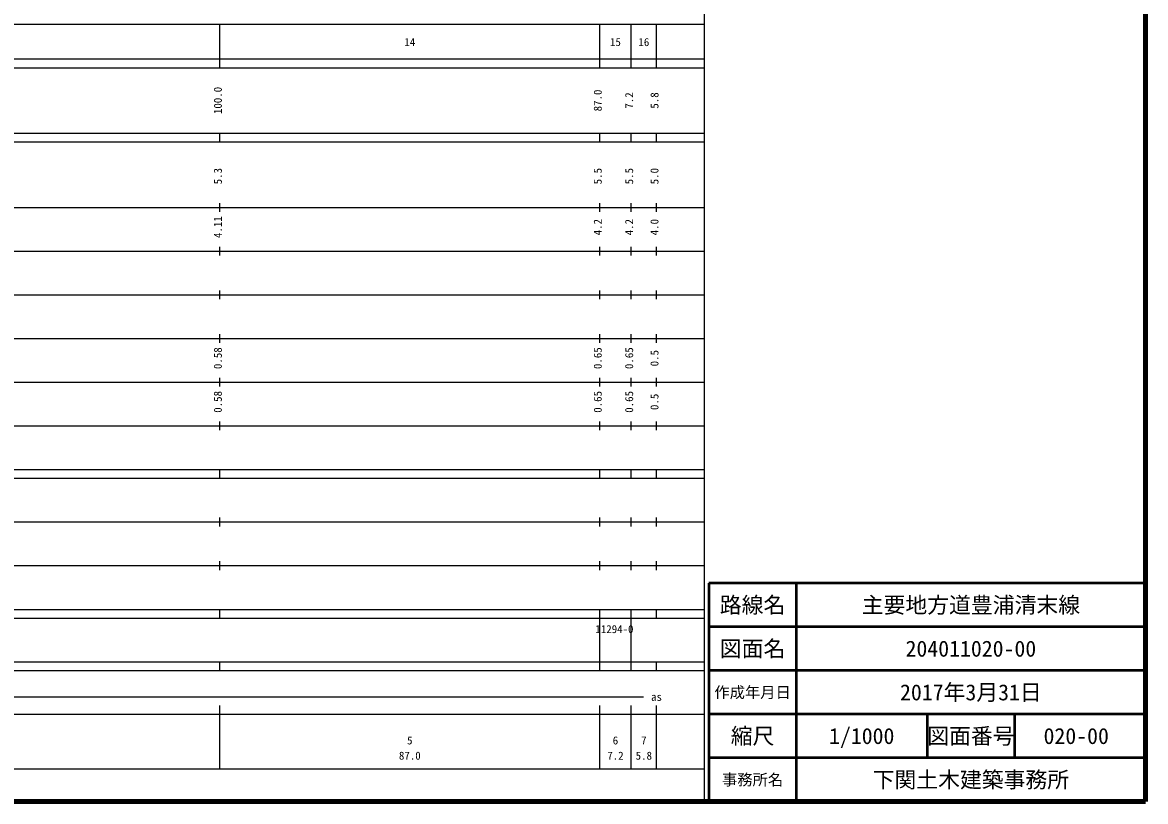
# Model space of a CAD drawing. Units: millimetres on the paper, enlarged 1000 times. Extents: x 40000 to 680000, y 20000 to 380000.
# Drawn here: x 422788 to 680000, y 20000 to 198357 of the extents above; entities that cross this region are included whole.
import ezdxf
from ezdxf.enums import TextEntityAlignment as Align

# ---------------------------------------------------------------- set-up
doc = ezdxf.new("R2010")
doc.units = ezdxf.units.MM
doc.header["$LTSCALE"] = 1000
for name, color, linetype, lineweight in [('M-TTL', 2, 'Continuous', 140), ('M-TTL-BAND', 7, 'Continuous', 25), ('M-TTL-FRAM', 2, 'Continuous', 50), ('M-TTL-LINE', 7, 'Continuous', 50)]:
    doc.layers.add(name, color=color, linetype=linetype, lineweight=lineweight)
doc.layers.add('M-TTL-TXT', color=7, linetype='Continuous')
doc.styles.add('ＭＳ ゴシック', font='')
doc.styles.get('ＭＳ ゴシック').set_extended_font_data('MS Gothic')

msp = doc.modelspace()

# ---------------------------------------------------------------- linework, layer by layer
at = {"layer": 'M-TTL'}
for p, q in [((680000, 20000), (680000, 380000)), ((40000, 20000), (680000, 20000))]:
    msp.add_line(p, q, dxfattribs=at)
at = {"layer": 'M-TTL-BAND'}
for p, q in [((579000, 20000), (579000, 370000)), ((68000, 198000), (579000, 198000)), ((468000, 188000), (468000, 198000)), ((555000, 188000), (555000, 198000)), ((562200, 188000), (562200, 198000)), ((568000, 188000), (568000, 198000)), ((40000, 190000), (579000, 190000)), ((40000, 188000), (579000, 188000)), ((40000, 173000), (579000, 173000)), ((468000, 171000), (468000, 173000)), ((555000, 171000), (555000, 173000)), ((562200, 171000), (562200, 173000)), ((568000, 171000), (568000, 173000)), ((40000, 171000), (579000, 171000)), ((468000, 155000), (468000, 157000)), ((555000, 155000), (555000, 157000)), ((562200, 155000), (562200, 157000)), ((568000, 155000), (568000, 157000)), ((40000, 156000), (579000, 156000)), ((468000, 145000), (468000, 147000)), ((555000, 145000), (555000, 147000)), ((562200, 145000), (562200, 147000)), ((568000, 145000), (568000, 147000)), ((46000, 146000), (579000, 146000)), ((468000, 135000), (468000, 137000)), ((555000, 135000), (555000, 137000)), ((562200, 135000), (562200, 137000)), ((568000, 135000), (568000, 137000)), ((52000, 136000), (579000, 136000)), ((468000, 125000), (468000, 127000)), ((555000, 125000), (555000, 127000)), ((562200, 125000), (562200, 127000)), ((568000, 125000), (568000, 127000)), ((46000, 126000), (579000, 126000)), ((52000, 116000), (579000, 116000)), ((468000, 115000), (468000, 117000)), ((555000, 115000), (555000, 117000)), ((562200, 115000), (562200, 117000)), ((568000, 115000), (568000, 117000)), ((46000, 106000), (579000, 106000)), ((468000, 105000), (468000, 107000)), ((555000, 105000), (555000, 107000)), ((562200, 105000), (562200, 107000)), ((568000, 105000), (568000, 107000)), ((40000, 96000), (579000, 96000)), ((468000, 94000), (468000, 96000)), ((555000, 94000), (555000, 96000)), ((562200, 94000), (562200, 96000)), ((568000, 94000), (568000, 96000)), ((40000, 94000), (579000, 94000)), ((468000, 83000), (468000, 85000)), ((555000, 83000), (555000, 85000)), ((562200, 83000), (562200, 85000)), ((568000, 83000), (568000, 85000)), ((49000, 84000), (579000, 84000)), ((468000, 73000), (468000, 75000)), ((555000, 73000), (555000, 75000)), ((562200, 73000), (562200, 75000)), ((568000, 73000), (568000, 75000)), ((40000, 74000), (579000, 74000)), ((40000, 64000), (579000, 64000)), ((40000, 62000), (579000, 62000)), ((468000, 62000), (468000, 64000)), ((555000, 62000), (555000, 64000)), ((555000, 52000), (555000, 62000)), ((562200, 62000), (562200, 64000)), ((562200, 52000), (562200, 62000)), ((568000, 62000), (568000, 64000)), ((40000, 52000), (579000, 52000)), ((468000, 50000), (468000, 52000)), ((555000, 50000), (555000, 52000)), ((562200, 50000), (562200, 52000)), ((568000, 50000), (568000, 52000)), ((40000, 50000), (579000, 50000)), ((71000, 44000), (565000, 44000)), ((468000, 27500), (468000, 42000)), ((555000, 27500), (555000, 42000)), ((562200, 27500), (562200, 42000)), ((568000, 27500), (568000, 42000)), ((40000, 40000), (579000, 40000)), ((68000, 27500), (579000, 27500))]:
    msp.add_line(p, q, dxfattribs=at)
at = {"layer": 'M-TTL-FRAM'}
for p, q in [((680000, 70000), (580000, 70000)), ((580000, 70000), (580000, 20000))]:
    msp.add_line(p, q, dxfattribs=at)
at = {"layer": 'M-TTL-LINE'}
for p, q in [((600000, 70000), (600000, 20000)), ((680000, 60000), (580000, 60000)), ((680000, 50000), (580000, 50000)), ((680000, 40000), (580000, 40000)), ((630000, 40000), (630000, 30000)), ((650000, 40000), (650000, 30000)), ((680000, 30000), (580000, 30000))]:
    msp.add_line(p, q, dxfattribs=at)

# ---------------------------------------------------------------- texts
at = {"layer": 'M-TTL-BAND', "style": 'ＭＳ ゴシック'}
for s, p in [('14', (511500, 192405)), ('15', (558600, 192405)), ('16', (565100, 192405)), ('as', (568000, 42500)), ('5', (511500, 32523)), ('6', (558600, 32523)), ('7', (565100, 32523)), ('87.0', (511500, 29033)), ('7.2', (558600, 29033)), ('5.8', (565100, 29033))]:
    msp.add_text(s, height=1833, dxfattribs=at).set_placement(p, align=Align.BOTTOM_CENTER)
for s, p in [('100.0', (469000, 180500)), ('87.0', (556000, 180500)), ('7.2', (563200, 180500)), ('5.8', (569000, 180500)), ('5.3', (469000, 163174)), ('5.5', (556000, 163174)), ('5.5', (563200, 163174)), ('5.0', (569000, 163174)), ('4.11', (469000, 151500)), ('4.2', (556000, 151500)), ('4.2', (563200, 151500)), ('4.0', (569000, 151500)), ('0.58', (469000, 121500)), ('0.65', (556000, 121500)), ('0.65', (563200, 121500)), ('0.5', (569000, 121500)), ('0.58', (469000, 111500)), ('0.65', (556000, 111500)), ('0.65', (563200, 111500)), ('0.5', (569000, 111500))]:
    msp.add_text(s, height=1833, rotation=90, dxfattribs=at).set_placement(p, align=Align.BOTTOM_CENTER)
msp.add_text('11294-0', height=1833, dxfattribs=at).set_placement((554000, 58000), align=Align.BOTTOM_LEFT)
at = {"layer": 'M-TTL-TXT', "style": 'ＭＳ ゴシック'}
for s, height, p in [('路線名', 3666, (590000, 65000)), ('路線名', 3666, (590000, 65000)), ('主要地方道豊浦清末線', 3666, (640000, 65000)), ('図面名', 3666, (590000, 55000)), ('図面名', 3666, (590000, 55000)), ('204011020-00', 3666, (640000, 55000)), ('作成年月日', 2566, (590000, 45000)), ('作成年月日', 2566, (590000, 45000)), ('2017年3月31日', 3666, (640000, 45000)), ('縮尺', 3666, (590000, 35000)), ('縮尺', 3666, (590000, 35000)), ('1/1000', 3666, (615000, 35000)), ('図面番号', 3666, (640000, 35000)), ('図面番号', 3666, (640000, 35000)), ('020-00', 3666, (664125, 35000)), ('事務所名', 2566, (590000, 25000)), ('事務所名', 2566, (590000, 25000)), ('下関土木建築事務所', 3666, (640000, 25000))]:
    msp.add_text(s, height=height, dxfattribs=at).set_placement(p, align=Align.MIDDLE_CENTER)

doc.saveas('drawing.dxf')
